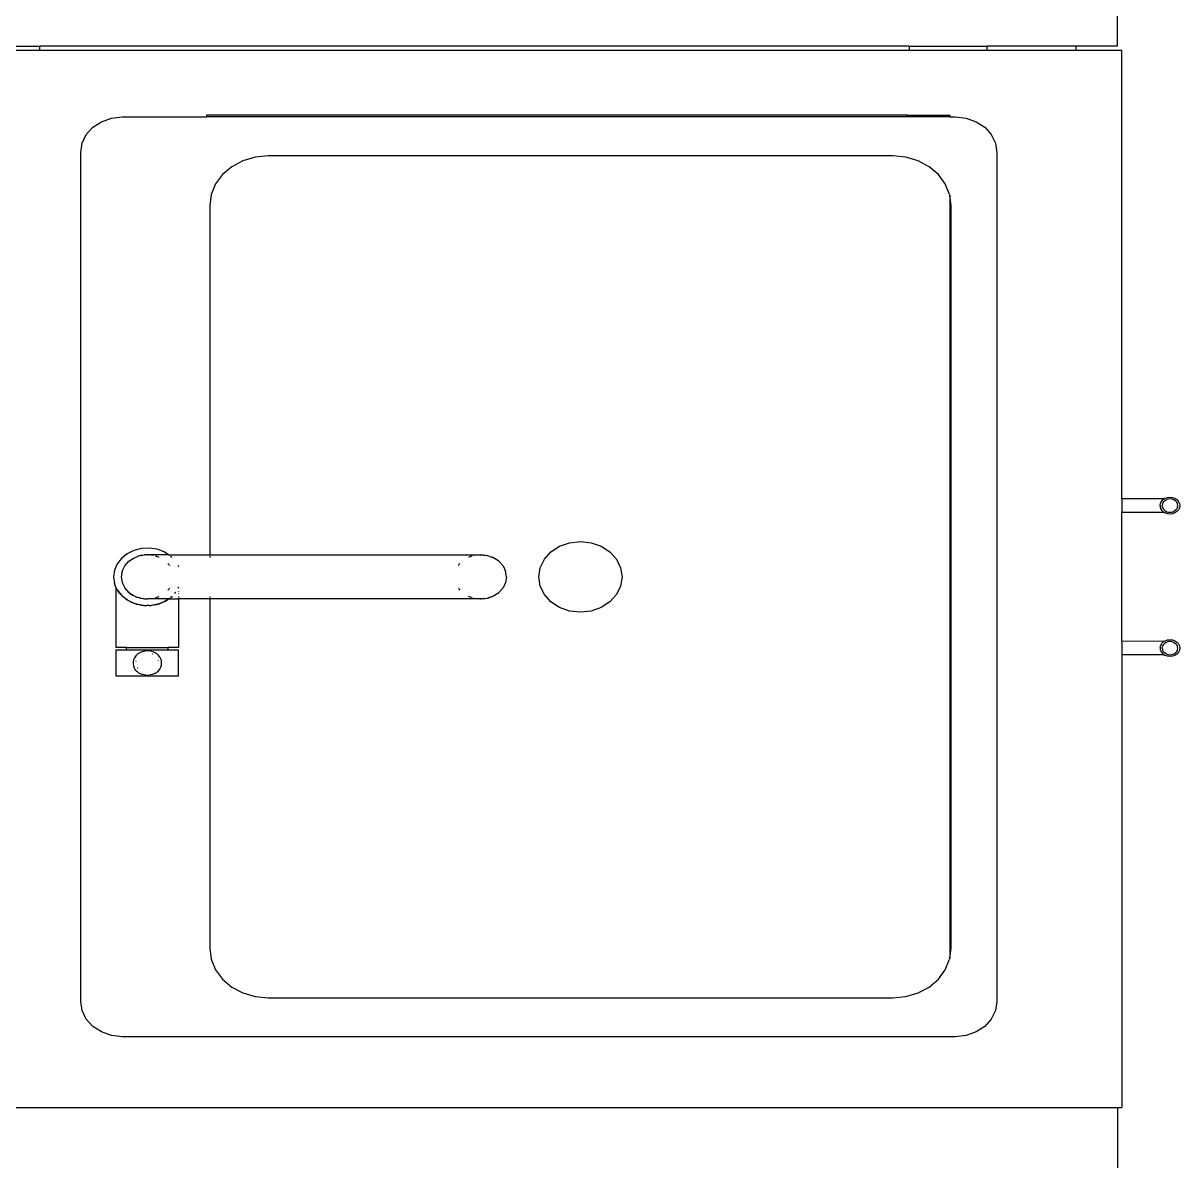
# Model space of a CAD drawing. Header units: metres. Extents: x 217 to 1422, y -179 to 129.
# Drawn here: x 1357.892 to 1358.519, y 62.871 to 63.487 of the extents above; entities that cross this region are included whole.
import ezdxf

# ---------------------------------------------------------------- set-up
doc = ezdxf.new("R2010")
doc.units = ezdxf.units.M
doc.header["$LTSCALE"] = 0.5
doc.header["$MEASUREMENT"] = 0
doc.layers.add('+1', color=255, linetype='Continuous')

# ---------------------------------------------------------------- blocks, each defined once
blk = doc.blocks.new('Chemistry Lab table pl')
at = {"layer": '+1', "transparency": 33554687}
for p, q in [((4.50976, 4.80321), (4.51021, 4.80451)), ((4.51021, 4.80451), (4.51094, 4.80562)), ((4.51104, 4.80394), (4.51068, 4.80292)), ((4.51094, 4.80562), (4.51188, 4.80647)), ((4.51161, 4.80482), (4.51104, 4.80394)), ((4.51236, 4.80549), (4.51161, 4.80482)), ((4.51298, 4.807), (4.51188, 4.80647)), ((4.51323, 4.80591), (4.51236, 4.80549)), ((4.51298, 4.807), (4.51416, 4.80719)), ((4.51416, 4.80606), (4.51323, 4.80591)), ((4.51416, 4.80719), (4.51533, 4.807)), ((4.51509, 4.80591), (4.51416, 4.80606)), ((4.51509, 4.80591), (4.51595, 4.80549)), ((4.51533, 4.807), (4.51643, 4.80647)), ((4.5167, 4.80482), (4.51595, 4.80549)), ((4.51643, 4.80647), (4.51737, 4.80562)), ((4.5167, 4.80482), (4.51727, 4.80394)), ((4.51763, 4.80292), (4.51727, 4.80394)), ((4.51737, 4.80562), (4.5181, 4.80451)), ((4.5181, 4.80451), (4.51855, 4.80321)), ((4.58696, 4.80321), (4.58742, 4.80451)), ((4.58742, 4.80451), (4.58814, 4.80562)), ((4.58825, 4.80394), (4.58789, 4.80292)), ((4.58814, 4.80562), (4.58908, 4.80647)), ((4.58825, 4.80394), (4.58882, 4.80482)), ((4.58882, 4.80482), (4.58956, 4.80549)), ((4.58908, 4.80647), (4.59018, 4.807)), ((4.59043, 4.80591), (4.58956, 4.80549)), ((4.59018, 4.807), (4.59136, 4.80719)), ((4.59136, 4.80606), (4.59043, 4.80591)), ((4.59136, 4.80719), (4.59254, 4.807)), ((4.59229, 4.80591), (4.59136, 4.80606)), ((4.59316, 4.80549), (4.59229, 4.80591)), ((4.59254, 4.807), (4.59363, 4.80647)), ((4.5939, 4.80482), (4.59316, 4.80549)), ((4.59363, 4.80647), (4.59458, 4.80562)), ((4.59447, 4.80394), (4.5939, 4.80482)), ((4.59483, 4.80292), (4.59447, 4.80394)), ((4.59458, 4.80562), (4.5953, 4.80451)), ((4.5953, 4.80451), (4.59576, 4.80321)), ((4.5096, 4.80183), (4.50976, 4.80321)), ((4.50976, 4.80044), (4.5096, 4.80183)), ((4.51021, 4.79914), (4.50976, 4.80044)), ((4.51047, 4.79868), (4.51021, 4.79914)), ((4.5105, 4.79863), (4.51047, 4.79868)), ((4.5105, 4.79863), (4.51047, 4.77572)), ((4.51059, 4.79849), (4.5105, 4.79863)), ((4.51068, 4.80292), (4.51056, 4.80183)), ((4.51056, 4.80183), (4.51068, 4.80073)), ((4.51065, 4.79842), (4.51059, 4.79849)), ((4.51074, 4.79828), (4.51065, 4.79842)), ((4.51068, 4.80073), (4.51104, 4.79971)), ((4.51094, 4.79803), (4.51074, 4.79828)), ((4.51096, 4.79801), (4.51094, 4.79803)), ((4.51155, 4.79743), (4.51096, 4.79801)), ((4.51189, 4.7972), (4.51096, 4.79801)), ((4.51161, 4.79883), (4.51104, 4.79971)), ((4.51189, 4.7972), (4.51155, 4.79743)), ((4.51161, 4.79883), (4.51236, 4.79816)), ((4.51231, 4.79692), (4.51189, 4.7972)), ((4.51298, 4.79665), (4.51189, 4.7972)), ((4.51236, 4.79816), (4.51323, 4.79774)), ((4.51323, 4.79774), (4.51416, 4.79759)), ((4.51509, 4.79774), (4.51416, 4.79759)), ((4.51509, 4.79774), (4.51595, 4.79816)), ((4.51533, 4.79665), (4.51642, 4.7972)), ((4.51595, 4.79816), (4.5167, 4.79883)), ((4.51642, 4.7972), (4.516, 4.79692)), ((4.51642, 4.7972), (4.51655, 4.79729)), ((4.51655, 4.79729), (4.51679, 4.79753)), ((4.51676, 4.79743), (4.51655, 4.79729)), ((4.5167, 4.79883), (4.51727, 4.79971)), ((4.51676, 4.79743), (4.51735, 4.79801)), ((4.51727, 4.79971), (4.51763, 4.80073)), ((4.51735, 4.79801), (4.51757, 4.79828)), ((4.51767, 4.79842), (4.51757, 4.79828)), ((4.51775, 4.80183), (4.51763, 4.80292)), ((4.51763, 4.80073), (4.51775, 4.80183)), ((4.51772, 4.79849), (4.51767, 4.79842)), ((4.51781, 4.79863), (4.51772, 4.79849)), ((4.51781, 4.79863), (4.51784, 4.79868)), ((4.51781, 4.79863), (4.51784, 4.77572)), ((4.51784, 4.79868), (4.5181, 4.79914)), ((4.51855, 4.80044), (4.5181, 4.79914)), ((4.51855, 4.80321), (4.51871, 4.80183)), ((4.51871, 4.80183), (4.51855, 4.80044)), ((4.58681, 4.80183), (4.58696, 4.80321)), ((4.58696, 4.80044), (4.58681, 4.80183)), ((4.58742, 4.79914), (4.58696, 4.80044)), ((4.58767, 4.79868), (4.58742, 4.79914)), ((4.5877, 4.79863), (4.58767, 4.79868)), ((4.5877, 4.79863), (4.58767, 4.77572)), ((4.5877, 4.79863), (4.58779, 4.79849)), ((4.58789, 4.80292), (4.58776, 4.80183)), ((4.58776, 4.80183), (4.58789, 4.80073)), ((4.58779, 4.79849), (4.58785, 4.79842)), ((4.58785, 4.79842), (4.58794, 4.79828)), ((4.58789, 4.80073), (4.58825, 4.79971)), ((4.58794, 4.79828), (4.58814, 4.79803)), ((4.58875, 4.79743), (4.58814, 4.79803)), ((4.58825, 4.79971), (4.58882, 4.79883)), ((4.58875, 4.79743), (4.58909, 4.7972)), ((4.58882, 4.79883), (4.58956, 4.79816)), ((4.58909, 4.7972), (4.58951, 4.79692)), ((4.59018, 4.79665), (4.58909, 4.7972)), ((4.58956, 4.79816), (4.59043, 4.79774)), ((4.59136, 4.79759), (4.59043, 4.79774)), ((4.59136, 4.79759), (4.59229, 4.79774)), ((4.59316, 4.79816), (4.59229, 4.79774)), ((4.59316, 4.79816), (4.5939, 4.79883)), ((4.5932, 4.79692), (4.59362, 4.7972)), ((4.59362, 4.7972), (4.59455, 4.79801)), ((4.59362, 4.7972), (4.59397, 4.79743)), ((4.59447, 4.79971), (4.5939, 4.79883)), ((4.59397, 4.79743), (4.59455, 4.79801)), ((4.59447, 4.79971), (4.59483, 4.80073)), ((4.59455, 4.79801), (4.59477, 4.79828)), ((4.59477, 4.79828), (4.59487, 4.79842)), ((4.59495, 4.80183), (4.59483, 4.80292)), ((4.59483, 4.80073), (4.59495, 4.80183)), ((4.59487, 4.79842), (4.59492, 4.79849)), ((4.59492, 4.79849), (4.59502, 4.79863)), ((4.59502, 4.79863), (4.59505, 4.79868)), ((4.59502, 4.79863), (4.59505, 4.77572)), ((4.59505, 4.79868), (4.5953, 4.79914)), ((4.59576, 4.80044), (4.5953, 4.79914)), ((4.59576, 4.80321), (4.59591, 4.80183)), ((4.59591, 4.80183), (4.59576, 4.80044)), ((4.51298, 4.79665), (4.51231, 4.79692)), ((4.51367, 4.79649), (4.51298, 4.79665)), ((4.51367, 4.79649), (4.51416, 4.79646)), ((4.51464, 4.79649), (4.51416, 4.79646)), ((4.51464, 4.79649), (4.51533, 4.79665)), ((4.516, 4.79692), (4.51533, 4.79665)), ((4.58951, 4.79692), (4.59018, 4.79665)), ((4.59088, 4.79649), (4.59018, 4.79665)), ((4.59088, 4.79649), (4.59136, 4.79646)), ((4.59136, 4.79646), (4.59184, 4.79649)), ((4.59184, 4.79649), (4.59231, 4.79658)), ((4.59231, 4.79658), (4.59254, 4.79665)), ((4.59254, 4.79665), (4.5932, 4.79692)), ((4.26526, 4.77344), (3.96836, 4.77344)), ((4.26526, 4.77344), (4.26526, 4.75077)), ((4.26756, 4.77572), (4.26756, 4.75077)), ((4.51047, 4.77572), (4.26756, 4.77572)), ((4.51047, 4.77572), (4.51784, 4.77572)), ((4.58767, 4.77572), (4.51784, 4.77572)), ((4.58767, 4.77572), (4.59505, 4.77572)), ((4.59505, 4.77572), (4.84026, 4.77572)), ((4.84026, 4.77344), (4.84026, 4.77572)), ((4.84026, 4.77344), (5.15159, 4.77344)), ((4.84026, 4.09844), (4.84026, 4.77344)), ((4.26526, 4.75077), (4.26526, 4.70269)), ((4.26526, 4.75077), (4.26756, 4.75077)), ((4.26756, 4.75077), (4.26756, 4.70269)), ((4.3092, 4.70138), (4.31317, 4.70497)), ((4.31317, 4.70497), (4.3178, 4.70722)), ((4.3178, 4.70722), (4.32276, 4.70799)), ((4.32276, 4.70799), (4.78276, 4.70799)), ((4.78276, 4.70799), (4.78772, 4.70722)), ((4.78772, 4.70722), (4.79234, 4.70497)), ((4.79234, 4.70497), (4.79631, 4.70138)), ((4.26756, 4.70269), (4.26526, 4.70269)), ((4.26526, 4.66036), (4.26526, 4.70269)), ((4.26756, 4.70269), (4.26756, 4.66036)), ((4.30616, 4.6967), (4.3092, 4.70138)), ((4.79631, 4.70138), (4.79936, 4.6967)), ((4.30359, 4.68542), (4.30424, 4.69126)), ((4.30424, 4.69126), (4.30616, 4.6967)), ((4.79936, 4.6967), (4.80127, 4.69126)), ((4.80127, 4.69126), (4.80192, 4.68542)), ((4.30359, 4.68244), (4.30359, 4.68542)), ((4.80192, 4.68542), (4.80192, 4.23389)), ((4.30259, 4.68244), (4.30359, 4.68244)), ((4.30259, 4.66358), (4.30259, 4.68244)), ((4.30359, 4.68244), (4.30359, 4.66352)), ((4.33986, 4.68003), (4.33478, 4.67626)), ((4.34554, 4.68237), (4.33986, 4.68003)), ((4.34554, 4.68237), (4.34608, 4.68244)), ((4.35151, 4.68316), (4.34608, 4.68244)), ((4.34608, 4.68244), (4.75943, 4.68244)), ((4.75401, 4.68316), (4.35151, 4.68316)), ((4.75943, 4.68244), (4.75401, 4.68316)), ((4.75943, 4.68244), (4.75998, 4.68237)), ((4.76565, 4.68003), (4.75998, 4.68237)), ((4.77074, 4.67626), (4.76565, 4.68003)), ((4.33478, 4.67626), (4.33053, 4.67126)), ((4.77499, 4.67126), (4.77074, 4.67626)), ((4.33053, 4.67126), (4.32733, 4.66527)), ((4.77818, 4.66527), (4.77499, 4.67126)), ((4.26526, 4.66036), (4.26526, 4.18908)), ((4.26526, 4.66036), (4.26756, 4.66036)), ((4.26756, 4.66036), (4.26756, 4.18908)), ((4.30309, 4.66351), (4.30259, 4.66358)), ((4.30259, 4.65935), (4.30259, 4.66358)), ((4.30309, 4.65927), (4.30259, 4.65935)), ((4.30259, 4.65935), (4.30259, 4.27944)), ((4.30359, 4.66352), (4.30351, 4.6635)), ((4.30359, 4.65928), (4.30352, 4.65927)), ((4.30359, 4.66352), (4.30359, 4.65928)), ((4.30359, 4.65928), (4.30359, 4.27944)), ((4.32733, 4.66527), (4.32535, 4.65859)), ((4.78017, 4.65859), (4.77818, 4.66527)), ((4.32535, 4.65859), (4.32467, 4.65155)), ((4.78084, 4.65155), (4.78017, 4.65859)), ((4.32467, 4.65155), (4.32467, 4.31291)), ((4.78084, 4.31291), (4.78084, 4.65155)), ((4.54317, 4.50178), (4.5478, 4.50404)), ((4.5478, 4.50404), (4.55276, 4.50481)), ((4.55276, 4.50481), (4.55772, 4.50404)), ((4.55772, 4.50404), (4.56234, 4.50178)), ((4.53616, 4.49352), (4.5392, 4.4982)), ((4.5392, 4.4982), (4.54317, 4.50178)), ((4.56234, 4.50178), (4.56631, 4.4982)), ((4.56631, 4.4982), (4.56936, 4.49352)), ((4.53424, 4.48807), (4.53616, 4.49352)), ((4.56936, 4.49352), (4.57127, 4.48807)), ((4.53359, 4.48223), (4.53424, 4.48807)), ((4.57127, 4.48807), (4.57192, 4.48223)), ((4.53424, 4.47639), (4.53359, 4.48223)), ((4.57192, 4.48223), (4.57127, 4.47639)), ((4.53616, 4.47094), (4.53424, 4.47639)), ((4.57127, 4.47639), (4.56936, 4.47094)), ((4.5392, 4.46627), (4.53616, 4.47094)), ((4.54317, 4.46268), (4.5392, 4.46627)), ((4.56631, 4.46627), (4.56234, 4.46268)), ((4.56936, 4.47094), (4.56631, 4.46627)), ((4.5478, 4.46042), (4.54317, 4.46268)), ((4.55276, 4.45966), (4.5478, 4.46042)), ((4.55772, 4.46042), (4.55276, 4.45966)), ((4.56234, 4.46268), (4.55772, 4.46042)), ((4.54429, 4.43803), (4.54677, 4.44027)), ((4.54677, 4.44027), (4.54966, 4.44168)), ((4.55276, 4.44216), (4.54966, 4.44168)), ((4.55276, 4.44216), (4.55586, 4.44168)), ((4.55586, 4.44168), (4.55875, 4.44027)), ((4.56123, 4.43803), (4.55875, 4.44027)), ((4.54168, 4.43312), (4.54197, 4.43394)), ((4.54197, 4.43394), (4.54219, 4.43449)), ((4.54223, 4.43467), (4.54219, 4.43449)), ((4.54238, 4.4351), (4.54223, 4.43467)), ((4.54429, 4.43803), (4.54238, 4.4351)), ((4.56172, 4.43727), (4.56123, 4.43803)), ((4.56178, 4.43712), (4.56172, 4.43727)), ((4.56204, 4.43678), (4.56178, 4.43712)), ((4.56204, 4.43678), (4.5626, 4.43603)), ((4.56313, 4.4351), (4.56204, 4.43678)), ((4.5626, 4.43603), (4.56313, 4.4351)), ((4.56328, 4.43467), (4.56313, 4.4351)), ((4.56333, 4.43464), (4.56328, 4.43467)), ((4.56333, 4.43464), (4.56392, 4.43311)), ((4.56383, 4.43312), (4.56333, 4.43464)), ((4.54078, 4.42805), (4.54114, 4.43128)), ((4.54078, 4.42805), (4.54087, 4.42961)), ((4.54078, 4.42805), (4.54078, 4.42786)), ((4.54078, 4.42786), (4.54097, 4.42631)), ((4.54078, 4.2813), (4.54078, 4.42786)), ((4.54087, 4.42961), (4.54114, 4.43128)), ((4.54114, 4.43128), (4.54115, 4.43133)), ((4.54117, 4.43152), (4.54115, 4.43133)), ((4.54119, 4.4317), (4.54117, 4.43152)), ((4.54119, 4.4317), (4.54159, 4.43296)), ((4.54168, 4.43312), (4.54159, 4.43296)), ((4.56433, 4.4317), (4.56383, 4.43312)), ((4.56433, 4.4317), (4.56392, 4.43311)), ((4.56435, 4.43152), (4.56433, 4.4317)), ((4.56437, 4.43133), (4.56435, 4.43152)), ((4.56464, 4.42961), (4.56437, 4.43133)), ((4.56472, 4.42822), (4.56437, 4.43133)), ((4.56454, 4.42631), (4.56474, 4.42786)), ((4.56464, 4.42961), (4.56472, 4.42822)), ((4.56474, 4.42805), (4.56472, 4.42822)), ((4.56473, 4.42796), (4.56474, 4.42805)), ((4.56473, 4.42796), (4.56474, 4.42786)), ((4.56474, 4.42786), (4.56474, 4.2813)), ((4.54097, 4.42631), (4.54115, 4.42475)), ((4.54147, 4.42358), (4.54155, 4.42337)), ((4.54159, 4.42324), (4.54219, 4.42155)), ((4.56392, 4.42324), (4.56333, 4.42155)), ((4.56397, 4.42337), (4.56404, 4.42358)), ((4.56437, 4.42475), (4.56454, 4.42631)), ((4.54628, 4.41627), (4.54557, 4.41691)), ((4.54654, 4.41604), (4.54671, 4.41588)), ((4.55881, 4.41588), (4.55898, 4.41604)), ((4.55923, 4.41627), (4.55994, 4.41691)), ((4.32467, 4.31291), (4.32535, 4.30588)), ((4.78017, 4.30588), (4.78084, 4.31291)), ((4.32535, 4.30588), (4.32733, 4.2992)), ((4.77818, 4.2992), (4.78017, 4.30588)), ((4.32733, 4.2992), (4.33053, 4.2932)), ((4.77499, 4.2932), (4.77818, 4.2992)), ((4.33053, 4.2932), (4.33478, 4.2882)), ((4.77074, 4.2882), (4.77499, 4.2932)), ((4.33478, 4.2882), (4.33986, 4.28443)), ((4.33986, 4.28443), (4.34554, 4.2821)), ((4.75998, 4.2821), (4.76565, 4.28443)), ((4.76565, 4.28443), (4.77074, 4.2882)), ((4.30259, 4.27944), (4.30359, 4.27944)), ((4.30359, 4.23389), (4.30359, 4.27944)), ((4.34554, 4.2821), (4.35151, 4.2813)), ((4.35151, 4.2813), (4.54078, 4.2813)), ((4.54078, 4.2813), (4.54115, 4.2813)), ((4.54078, 4.259), (4.54078, 4.2813)), ((4.54159, 4.2813), (4.54219, 4.2813)), ((4.56333, 4.2813), (4.56392, 4.2813)), ((4.56437, 4.2813), (4.56474, 4.2813)), ((4.56474, 4.2813), (4.75401, 4.2813)), ((4.56474, 4.2813), (4.56474, 4.26437)), ((4.75401, 4.2813), (4.75998, 4.2821)), ((4.54709, 4.26447), (4.54654, 4.26415)), ((4.55843, 4.26447), (4.55841, 4.26452)), ((4.55898, 4.26414), (4.55843, 4.26447)), ((4.55875, 4.26437), (4.55843, 4.26447)), ((4.55881, 4.26434), (4.55875, 4.26437)), ((4.55881, 4.26434), (4.55898, 4.26437)), ((4.55881, 4.26434), (4.55898, 4.26426)), ((4.56072, 4.26437), (4.56089, 4.26437)), ((4.56152, 4.26437), (4.56178, 4.26437)), ((4.56333, 4.26437), (4.56393, 4.26437)), ((4.56437, 4.26437), (4.56474, 4.26437)), ((4.56474, 4.26437), (4.59109, 4.26437)), ((4.56474, 4.25913), (4.56474, 4.26437)), ((4.59109, 4.26437), (4.59109, 4.25873)), ((4.60666, 4.26437), (4.59229, 4.26437)), ((4.59229, 4.25873), (4.59229, 4.26437)), ((4.60666, 4.26437), (4.60666, 4.23051)), ((4.54078, 4.259), (4.53927, 4.25661)), ((4.54125, 4.25974), (4.54078, 4.259)), ((4.54078, 4.259), (4.54078, 4.24763)), ((4.54219, 4.26078), (4.54159, 4.26019)), ((4.54557, 4.25858), (4.54628, 4.25922)), ((4.54671, 4.25961), (4.54654, 4.25945)), ((4.55898, 4.25945), (4.55881, 4.25961)), ((4.55994, 4.25858), (4.55923, 4.25922)), ((4.56123, 4.26282), (4.56131, 4.26276)), ((4.56131, 4.26276), (4.56124, 4.26279)), ((4.56178, 4.26235), (4.56131, 4.26276)), ((4.56178, 4.2623), (4.56178, 4.26235)), ((4.56392, 4.26019), (4.56333, 4.26088)), ((4.56333, 4.26088), (4.56392, 4.26022)), ((4.56392, 4.26019), (4.56333, 4.26078)), ((4.56474, 4.259), (4.56427, 4.25974)), ((4.56427, 4.25974), (4.56474, 4.25913)), ((4.56428, 4.25976), (4.56474, 4.25913)), ((4.56474, 4.259), (4.56474, 4.25913)), ((4.56509, 4.25864), (4.56474, 4.25913)), ((4.566, 4.25704), (4.56474, 4.259)), ((4.56474, 4.259), (4.56474, 4.24763)), ((4.566, 4.25704), (4.56509, 4.25864)), ((4.56509, 4.25864), (4.56602, 4.25706)), ((4.59229, 4.25873), (4.59109, 4.25873)), ((4.59109, 4.23615), (4.59109, 4.25873)), ((4.59229, 4.23615), (4.59229, 4.25873)), ((4.53784, 4.2527), (4.53721, 4.24851)), ((4.53927, 4.25661), (4.53784, 4.2527)), ((4.54155, 4.25212), (4.54147, 4.25191)), ((4.54219, 4.25394), (4.54159, 4.25224)), ((4.56392, 4.25224), (4.56333, 4.25394)), ((4.56404, 4.25191), (4.56397, 4.25212)), ((4.56613, 4.25682), (4.566, 4.25704)), ((4.56602, 4.25706), (4.56613, 4.25682)), ((4.56613, 4.25682), (4.56616, 4.25674)), ((4.56624, 4.25661), (4.56616, 4.25674)), ((4.56634, 4.25634), (4.56624, 4.25661)), ((4.56759, 4.25293), (4.56634, 4.25634)), ((4.56634, 4.25634), (4.56691, 4.25509)), ((4.56747, 4.25344), (4.56691, 4.25509)), ((4.56747, 4.25344), (4.56759, 4.25293)), ((4.56759, 4.25293), (4.56768, 4.2527)), ((4.56773, 4.25233), (4.56768, 4.2527)), ((4.56773, 4.25233), (4.56776, 4.25219)), ((4.5683, 4.24851), (4.56776, 4.25219)), ((4.56776, 4.25219), (4.56801, 4.25111)), ((4.594, 4.25175), (4.59345, 4.25059)), ((4.5947, 4.25279), (4.594, 4.25175)), ((4.59554, 4.25367), (4.5947, 4.25279)), ((4.5965, 4.25436), (4.59554, 4.25367)), ((4.59754, 4.25486), (4.5965, 4.25436)), ((4.59864, 4.25514), (4.59754, 4.25486)), ((4.59803, 4.25344), (4.59796, 4.25341)), ((4.59948, 4.2552), (4.59864, 4.25514)), ((4.6006, 4.25509), (4.59948, 4.2552)), ((4.59961, 4.25366), (4.59948, 4.25367)), ((4.60169, 4.25475), (4.6006, 4.25509)), ((4.60271, 4.2542), (4.60169, 4.25475)), ((4.60364, 4.25345), (4.60271, 4.2542)), ((4.60445, 4.25253), (4.60364, 4.25345)), ((4.60511, 4.25146), (4.60445, 4.25253)), ((4.53721, 4.24851), (4.53742, 4.24425)), ((4.54097, 4.24918), (4.54078, 4.24763)), ((4.54079, 4.24753), (4.54078, 4.24763)), ((4.54078, 4.24744), (4.54079, 4.24753)), ((4.54078, 4.24744), (4.5408, 4.24727)), ((4.5408, 4.24727), (4.54087, 4.24587)), ((4.5408, 4.24727), (4.54115, 4.24416)), ((4.54115, 4.24416), (4.54087, 4.24587)), ((4.54115, 4.25074), (4.54097, 4.24918)), ((4.56454, 4.24918), (4.56437, 4.25074)), ((4.56437, 4.24401), (4.56464, 4.24587)), ((4.56437, 4.24401), (4.56454, 4.2457)), ((4.56474, 4.24763), (4.56454, 4.24918)), ((4.56454, 4.2457), (4.56474, 4.24744)), ((4.56464, 4.24587), (4.56474, 4.24744)), ((4.56474, 4.24744), (4.56474, 4.24763)), ((4.56801, 4.25111), (4.56823, 4.24948)), ((4.56809, 4.24425), (4.5683, 4.24851)), ((4.56823, 4.2454), (4.56809, 4.24425)), ((4.5683, 4.24851), (4.56823, 4.24948)), ((4.56823, 4.2454), (4.56832, 4.24695)), ((4.5683, 4.24851), (4.56832, 4.24695)), ((4.59309, 4.24934), (4.59291, 4.24803)), ((4.59291, 4.24803), (4.59292, 4.2467)), ((4.59292, 4.2467), (4.59312, 4.2454)), ((4.59345, 4.25059), (4.59309, 4.24934)), ((4.59312, 4.2454), (4.59351, 4.24416)), ((4.59473, 4.25023), (4.5947, 4.25014)), ((4.6048, 4.24736), (4.60481, 4.24743)), ((4.60511, 4.25146), (4.60561, 4.25027)), ((4.60561, 4.25027), (4.60593, 4.249)), ((4.606, 4.24636), (4.60575, 4.24507)), ((4.60606, 4.24768), (4.60593, 4.249)), ((4.606, 4.24636), (4.60606, 4.24768)), ((4.53742, 4.24425), (4.53846, 4.24017)), ((4.53846, 4.24017), (4.54027, 4.23649)), ((4.54117, 4.24397), (4.54115, 4.24416)), ((4.54117, 4.24397), (4.54119, 4.24379)), ((4.54119, 4.24379), (4.54159, 4.24263)), ((4.54159, 4.24263), (4.54159, 4.24253)), ((4.54159, 4.24253), (4.54168, 4.24237)), ((4.54238, 4.24038), (4.54168, 4.24237)), ((4.54429, 4.23746), (4.54238, 4.24038)), ((4.56178, 4.23821), (4.5626, 4.23945)), ((4.56204, 4.2387), (4.56313, 4.24038)), ((4.5626, 4.23945), (4.56313, 4.24038)), ((4.56313, 4.24038), (4.56328, 4.24082)), ((4.56328, 4.24082), (4.56333, 4.24085)), ((4.56333, 4.24085), (4.56392, 4.24238)), ((4.56333, 4.24085), (4.56383, 4.24237)), ((4.56383, 4.24237), (4.56433, 4.24379)), ((4.56433, 4.24379), (4.56392, 4.24238)), ((4.56433, 4.24379), (4.56435, 4.24397)), ((4.56435, 4.24397), (4.56437, 4.24401)), ((4.56525, 4.23649), (4.56706, 4.24017)), ((4.56706, 4.24017), (4.56657, 4.23896)), ((4.56706, 4.24017), (4.56809, 4.24425)), ((4.56747, 4.24144), (4.56706, 4.24017)), ((4.56747, 4.24144), (4.56783, 4.24282)), ((4.56809, 4.24425), (4.56783, 4.24282)), ((4.59351, 4.24416), (4.59407, 4.24301)), ((4.59407, 4.24301), (4.59479, 4.24199)), ((4.59479, 4.24199), (4.59564, 4.24113)), ((4.59564, 4.24113), (4.59661, 4.24045)), ((4.59661, 4.24045), (4.59766, 4.23998)), ((4.59766, 4.23998), (4.59877, 4.23972)), ((4.59855, 4.24131), (4.59864, 4.24129)), ((4.59877, 4.23972), (4.59989, 4.23969)), ((4.59989, 4.23969), (4.60101, 4.23989)), ((4.60101, 4.23989), (4.60207, 4.24031)), ((4.60207, 4.242), (4.60213, 4.24203)), ((4.60207, 4.24031), (4.60307, 4.24093)), ((4.60213, 4.24203), (4.60224, 4.24213)), ((4.60307, 4.24093), (4.60395, 4.24175)), ((4.60395, 4.24175), (4.60471, 4.24273)), ((4.60471, 4.24273), (4.60532, 4.24385)), ((4.60532, 4.24385), (4.60575, 4.24507)), ((4.30424, 4.22805), (4.30359, 4.23389)), ((4.54027, 4.23649), (4.54275, 4.23339)), ((4.54275, 4.23339), (4.54577, 4.23105)), ((4.54677, 4.23522), (4.54429, 4.23746)), ((4.54966, 4.23381), (4.54677, 4.23522)), ((4.54966, 4.23381), (4.55276, 4.23333)), ((4.55276, 4.23333), (4.55586, 4.23381)), ((4.55586, 4.23381), (4.55875, 4.23522)), ((4.56123, 4.23746), (4.55875, 4.23522)), ((4.55981, 4.23109), (4.56277, 4.23339)), ((4.56089, 4.23729), (4.56158, 4.238)), ((4.56123, 4.23746), (4.56158, 4.238)), ((4.56178, 4.23831), (4.56158, 4.238)), ((4.56158, 4.238), (4.56178, 4.23821)), ((4.56277, 4.23339), (4.56173, 4.23245)), ((4.56277, 4.23339), (4.56525, 4.23649)), ((4.56401, 4.23477), (4.56277, 4.23339)), ((4.56525, 4.23649), (4.56401, 4.23477)), ((4.56602, 4.23782), (4.56525, 4.23649)), ((4.56602, 4.23782), (4.56657, 4.23896)), ((4.59229, 4.23615), (4.59109, 4.23615)), ((4.59109, 4.23615), (4.59109, 4.23051)), ((4.59229, 4.23051), (4.59229, 4.23615)), ((4.80192, 4.23389), (4.80127, 4.22805)), ((4.30616, 4.22261), (4.30424, 4.22805)), ((4.54577, 4.23105), (4.54917, 4.22959)), ((4.54917, 4.22959), (4.55276, 4.2291)), ((4.55276, 4.2291), (4.55635, 4.22959)), ((4.55875, 4.23051), (4.55635, 4.22959)), ((4.55881, 4.23054), (4.55875, 4.23051)), ((4.55881, 4.23054), (4.55901, 4.23064)), ((4.59109, 4.23051), (4.55881, 4.23054)), ((4.55904, 4.23066), (4.55901, 4.23064)), ((4.55914, 4.23071), (4.55904, 4.23066)), ((4.55975, 4.23105), (4.55914, 4.23071)), ((4.55975, 4.23105), (4.55981, 4.23109)), ((4.55981, 4.23109), (4.56069, 4.23166)), ((4.56173, 4.23245), (4.56069, 4.23166)), ((4.60666, 4.23051), (4.59229, 4.23051)), ((4.80127, 4.22805), (4.79936, 4.22261)), ((4.3092, 4.21793), (4.30616, 4.22261)), ((4.79936, 4.22261), (4.79631, 4.21793)), ((4.31317, 4.21434), (4.3092, 4.21793)), ((4.3178, 4.21209), (4.31317, 4.21434)), ((4.79234, 4.21434), (4.78772, 4.21209)), ((4.79631, 4.21793), (4.79234, 4.21434)), ((4.32276, 4.21132), (4.3178, 4.21209)), ((4.78276, 4.21132), (4.32276, 4.21132)), ((4.78772, 4.21209), (4.78276, 4.21132)), ((4.26756, 4.18908), (4.26526, 4.18908)), ((4.26526, 4.14675), (4.26526, 4.18908)), ((4.26756, 4.18908), (4.26756, 4.14675))]:
    blk.add_line(p, q, dxfattribs=at)
blk = doc.blocks.new('PLAN FF')
at = {"layer": '+1', "transparency": 33554687, "rotation": 269.9999999999999}
blk.add_blockref('Chemistry Lab table pl', (1353.7115, 67.73995), dxfattribs=at)

msp = doc.modelspace()

# ---------------------------------------------------------------- block references
at = {"transparency": 33554687}
msp.add_blockref('PLAN FF', (0, 0), dxfattribs=at)

doc.saveas('drawing.dxf')
